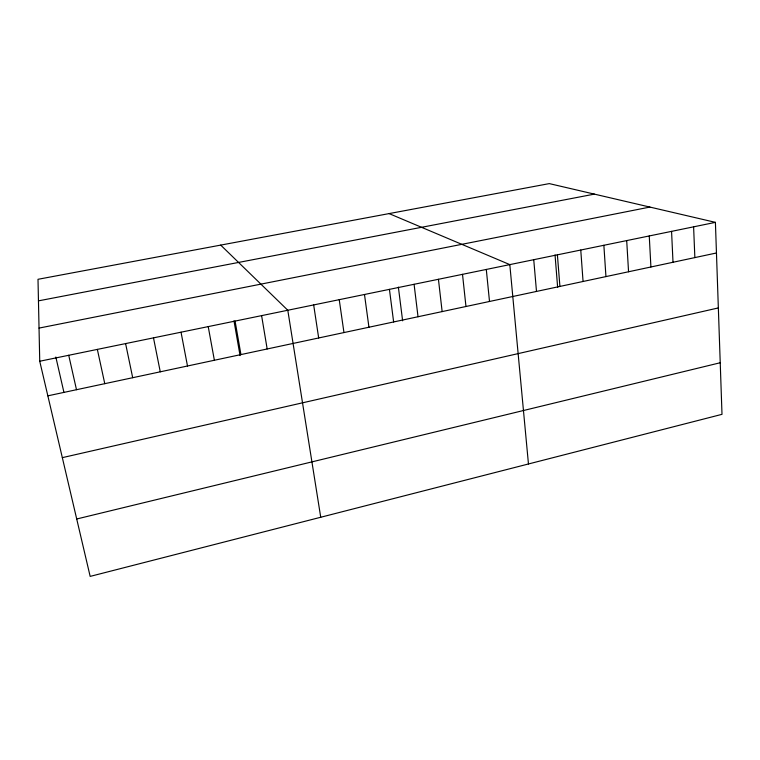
<?xml version="1.0" encoding="UTF-8"?>
<svg xmlns="http://www.w3.org/2000/svg" width="760" height="760" viewBox="0 0 760 760"><rect width="100%" height="100%" fill="white"/><g stroke="black" fill="none" stroke-linecap="round" stroke-linejoin="round"><path stroke-width="1.14" d="M76.712 518.994L720.223 362.748M62.329 457.644L718.342 307.923M47.842 395.837L716.452 252.985M39.738 361.238L715.407 222.357L722 414.333L90.164 576.394L39.738 361.238L38 279.3L549.299 183.607L715.407 222.357M39.035 328.092L649.895 207.071M38.456 300.856L594.386 194.123M389.091 213.589L509.808 264.613L528.457 463.97M220.704 245.1L287.793 310.251L320.729 517.256M55.831 357.029L63.954 392.464M68.723 355.272L76.494 389.719M97.346 349.391L104.776 383.676M125.6 343.587L132.696 377.71M153.491 337.849L160.265 371.82M181.032 332.196L187.492 365.997M208.221 326.601L214.377 360.259M235.077 321.081L240.939 354.578M233.985 320.881L240.065 355.594M261.601 315.628L267.168 348.973M313.671 304.931L318.677 337.972M339.235 299.677L343.957 332.566M364.486 294.481L368.942 327.227M389.433 289.36L393.632 321.955M398.373 287.109L402.629 320.834M414.086 284.287L418.028 316.74M438.434 279.281L442.139 311.591M462.507 274.341L465.965 306.498M486.295 269.448L489.506 301.473M533.739 259.692L536.494 291.431M555.038 254.923L557.64 287.318M557.394 254.837L559.911 286.425M580.764 250.03L583.062 281.485M603.867 245.28L605.938 276.592M626.696 240.587L628.558 271.767M649.258 235.951L650.911 266.988M671.564 231.373L673.008 262.267M693.605 226.841L694.858 257.602"/></g></svg>
